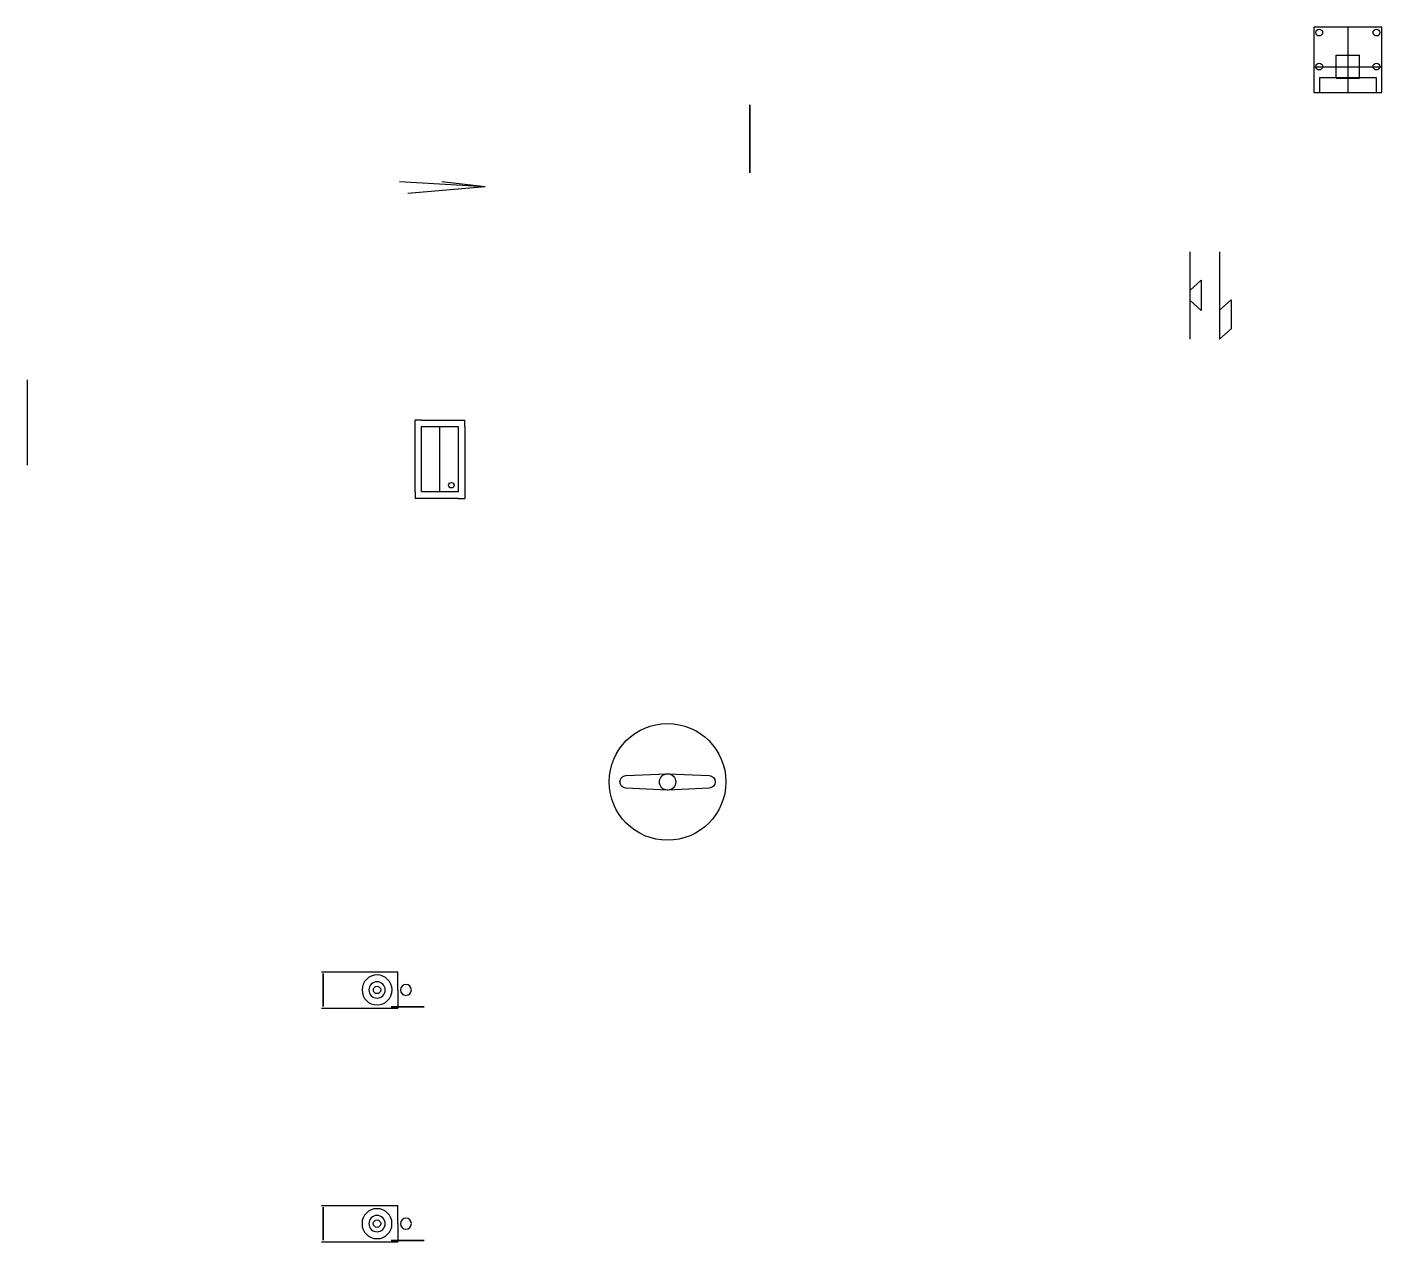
# Model space of a CAD drawing. Header units: millimetres. Extents: x 10 to 508, y 61 to 507.
import ezdxf

# ---------------------------------------------------------------- set-up
doc = ezdxf.new("R2010")
doc.units = ezdxf.units.MM
doc.header["$MEASUREMENT"] = 0
for name, color, linetype, true_color in [('2D Drawings', 7, 'Continuous', 0xff871c), ('Big Servo Profile', 7, 'Continuous', 0xf8ce8b), ('Pan_Mech_Mid', 7, 'Continuous', 0x91d48c), ('Small Servi Profile', 7, 'Continuous', 0xf5dd7a)]:
    doc.layers.add(name, color=color, linetype=linetype, true_color=true_color)

# ---------------------------------------------------------------- blocks, each defined once
blk = doc.blocks.new('Small Servo Profile')
at = {"layer": 'Small Servi Profile'}
blk.add_lwpolyline([(-6.05, -6), (-6.05, 15.5), (6.05, 15.5), (6.05, -6)], close=True, dxfattribs=at)
for centre in [(0, 17.5), (0, -8)]:
    blk.add_circle(centre, 0.5, dxfattribs=at)
at = {"layer": 'Small Servi Profile', "extrusion": (1.22465e-16, -1.83697e-16, -1)}
blk.add_circle((0, 0), 1.35, dxfattribs=at)
blk = doc.blocks.new('Gimbal')
at = {"layer": 'Big Servo Profile', "extrusion": (0, -1.22465e-16, -1)}
for p, q in [((16.82, 6.27, -52.5), (44.82, 6.27, -52.5)), ((44.82, -0.43, -52.5), (44.82, 6.27, -52.5)), ((44.82, -0.43, -52.5), (44.82, -7.13, -52.5)), ((16.82, -7.13, -52.5), (44.82, -7.13, -52.5))]:
    blk.add_line(p, q, dxfattribs=at)
for centre, radius in [((-37.22, -0.43, 52.5), 5.5), ((-37.22, -0.43, 52.5), 3), ((-47.82, -0.43, 52.5), 2)]:
    blk.add_circle(centre, radius, dxfattribs=at)
at = {"layer": 'Big Servo Profile'}
blk.add_circle((37.22, -0.43, -52.5), 1.35, dxfattribs=at)
at = {"extrusion": (-1, -1.83697e-16, -6.12323e-17), "rotation": 180}
blk.add_blockref('Small Servo Profile', (0.43, -106.74, -17.44), dxfattribs=at)
at = {"extrusion": (0, 1, -1.83697e-16), "rotation": 180}
blk.add_blockref('Small Servo Profile', (-48.48, -106.77, -6.61), dxfattribs=at)

msp = doc.modelspace()

# ---------------------------------------------------------------- linework, layer by layer
for p, q in [((507.54, 506.99), (482.54, 506.99)), ((482.54, 506.99), (482.54, 482.99)), ((507.54, 482.99), (507.54, 506.99)), ((482.54, 482.99), (507.54, 482.99))]:
    msp.add_line(p, q)
at = {"extrusion": (1, -6.12323e-17, 6.12323e-17)}
for p, q in [((275.54, 478.51, 53.58), (275.54, 453.51, 53.58)), ((275.54, 453.51, 29.58), (275.54, 478.51, 29.58)), ((275.54, 478.51, 29.58), (275.54, 478.51, 53.58)), ((275.54, 453.51, 53.58), (275.54, 453.51, 29.58))]:
    msp.add_line(p, q, dxfattribs=at)
msp.add_lwpolyline([(245.22, 226.94), (230.07, 227.62, -0.956164), (230.07, 232.26), (245.22, 232.94, -0.022409), (245.48, 232.94), (260.63, 232.26, -0.956164), (260.63, 227.62), (245.48, 226.94, -0.022409)], format="xyb", close=True)
for centre, radius in [((484.54, 504.99), 1.25), ((505.54, 504.99), 1.25), ((484.54, 492.49), 1.25), ((505.54, 492.49), 1.25), ((245.35, 229.94), 21.42), ((245.35, 229.94), 3)]:
    msp.add_circle(centre, radius)
for centre in [(476.51, 39.08, 275.54), (476.51, 51.58, 275.54), (455.51, 39.08, 275.54), (455.51, 51.58, 275.54)]:
    msp.add_circle(centre, 1.25, dxfattribs=at)
at = {"layer": '2D Drawings'}
for p, q in [((495.04, 506.99), (495.04, 482.99)), ((482.54, 492.45), (507.54, 492.45))]:
    msp.add_line(p, q, dxfattribs=at)
at = {"layer": '2D Drawings', "extrusion": (1, -6.12323e-17, 6.12323e-17)}
for p, q in [((275.54, 453.51, 39.04), (275.54, 478.51, 39.04)), ((275.54, 466.01, 53.58), (275.54, 466.01, 29.58))]:
    msp.add_line(p, q, dxfattribs=at)
at = {"layer": 'Big Servo Profile', "extrusion": (0, -1.22465e-16, -1)}
for p, q in [((118.31, 74.5, 93.31), (146.31, 74.5, 93.31)), ((146.31, 67.8, 93.31), (146.31, 74.5, 93.31)), ((146.31, 67.8, 93.31), (146.31, 61.1, 93.31)), ((118.31, 61.1, 93.31), (146.31, 61.1, 93.31))]:
    msp.add_line(p, q, dxfattribs=at)
for centre, radius in [((-138.71, 67.8, -93.31), 5.5), ((-138.71, 67.8, -93.31), 3), ((-149.31, 67.8, -93.31), 2)]:
    msp.add_circle(centre, radius, dxfattribs=at)
at = {"layer": 'Big Servo Profile'}
msp.add_circle((138.71, 67.8, 93.31), 1.35, dxfattribs=at)
at = {"layer": 'Pan_Mech_Mid'}
for p, q in [((484.64, 488.49), (505.44, 488.49)), ((484.64, 488.49), (484.64, 482.99)), ((505.44, 488.49), (505.44, 482.99))]:
    msp.add_line(p, q, dxfattribs=at)
at = {"layer": 'Pan_Mech_Mid', "extrusion": (1, -6.12323e-17, 6.12323e-17)}
for p, q in [((275.54, 476.41, 35.08), (275.54, 476.41, 29.58)), ((275.54, 455.61, 35.08), (275.54, 476.41, 35.08)), ((275.54, 455.61, 35.08), (275.54, 455.61, 29.58))]:
    msp.add_line(p, q, dxfattribs=at)
at = {"layer": 'Small Servi Profile'}
for p, q in [((490.79, 496.7), (499.29, 496.7)), ((490.79, 488.2), (490.79, 496.7)), ((499.29, 488.2), (499.29, 496.7)), ((490.79, 488.2), (499.29, 488.2)), ((178.39, 448.38, 60.46), (146.97, 450.16, 39.04)), ((178.39, 448.38, 60.46), (149.97, 445.96, 39.04)), ((178.39, 448.38, 60.46), (162.46, 450.16, 48.25)), ((437.01, 424.49), (437.01, 392.49)), ((447.96, 424.49), (447.96, 392.49)), ((437.01, 410.27), (441.21, 414.05)), ((441.21, 414.05), (441.21, 402.93)), ((437.01, 406.71), (441.21, 402.93)), ((447.96, 403.11), (452.16, 406.89)), ((452.16, 406.89), (452.16, 396.27)), ((447.96, 392.49), (452.16, 396.27)), ((10.28, 377.56, 42.29), (10.28, 346.22, 42.29)), ((155.09, 362.77), (152.67, 362.77)), ((152.67, 360.35), (152.67, 362.77)), ((152.67, 336.35), (152.67, 360.35)), ((155.09, 362.77), (168.51, 362.77)), ((155.09, 336.35), (155.09, 360.35)), ((155.09, 360.35), (168.51, 360.35)), ((161.71, 336.35), (161.71, 360.35)), ((168.51, 362.77), (170.93, 362.77)), ((168.51, 360.35), (168.51, 336.35)), ((170.93, 360.35), (170.93, 362.77)), ((170.93, 360.35), (170.93, 336.35)), ((152.67, 336.35), (152.67, 333.93)), ((155.09, 333.93), (152.67, 333.93)), ((168.51, 336.35), (155.09, 336.35)), ((168.51, 333.93), (155.09, 333.93)), ((168.51, 333.93), (170.93, 333.93)), ((170.93, 336.35), (170.93, 333.93))]:
    msp.add_line(p, q, dxfattribs=at)
at = {"layer": 'Small Servi Profile', "extrusion": (1, -6.12323e-17, 6.12323e-17)}
for p, q in [((275.54, 461.76, 34.79), (275.54, 470.26, 34.79)), ((275.54, 461.76, 43.29), (275.54, 470.26, 43.29)), ((275.54, 470.26, 34.79), (275.54, 470.26, 43.29)), ((275.54, 461.76, 34.79), (275.54, 461.76, 43.29))]:
    msp.add_line(p, q, dxfattribs=at)
at = {"layer": 'Small Servi Profile'}
msp.add_circle((166.01, 338.85), 1, dxfattribs=at)

# ---------------------------------------------------------------- block references
msp.add_blockref('Gimbal', (101.5, 154, 145.81))
at = {"extrusion": (-1, -1.83697e-16, -6.12323e-17), "rotation": 180}
msp.add_blockref('Small Servo Profile', (-67.8, 39.07, -118.93), dxfattribs=at)
at = {"extrusion": (0, 1, -1.83697e-16), "rotation": 180}
msp.add_blockref('Small Servo Profile', (-149.97, 39.04, 61.62), dxfattribs=at)

doc.saveas('drawing.dxf')
